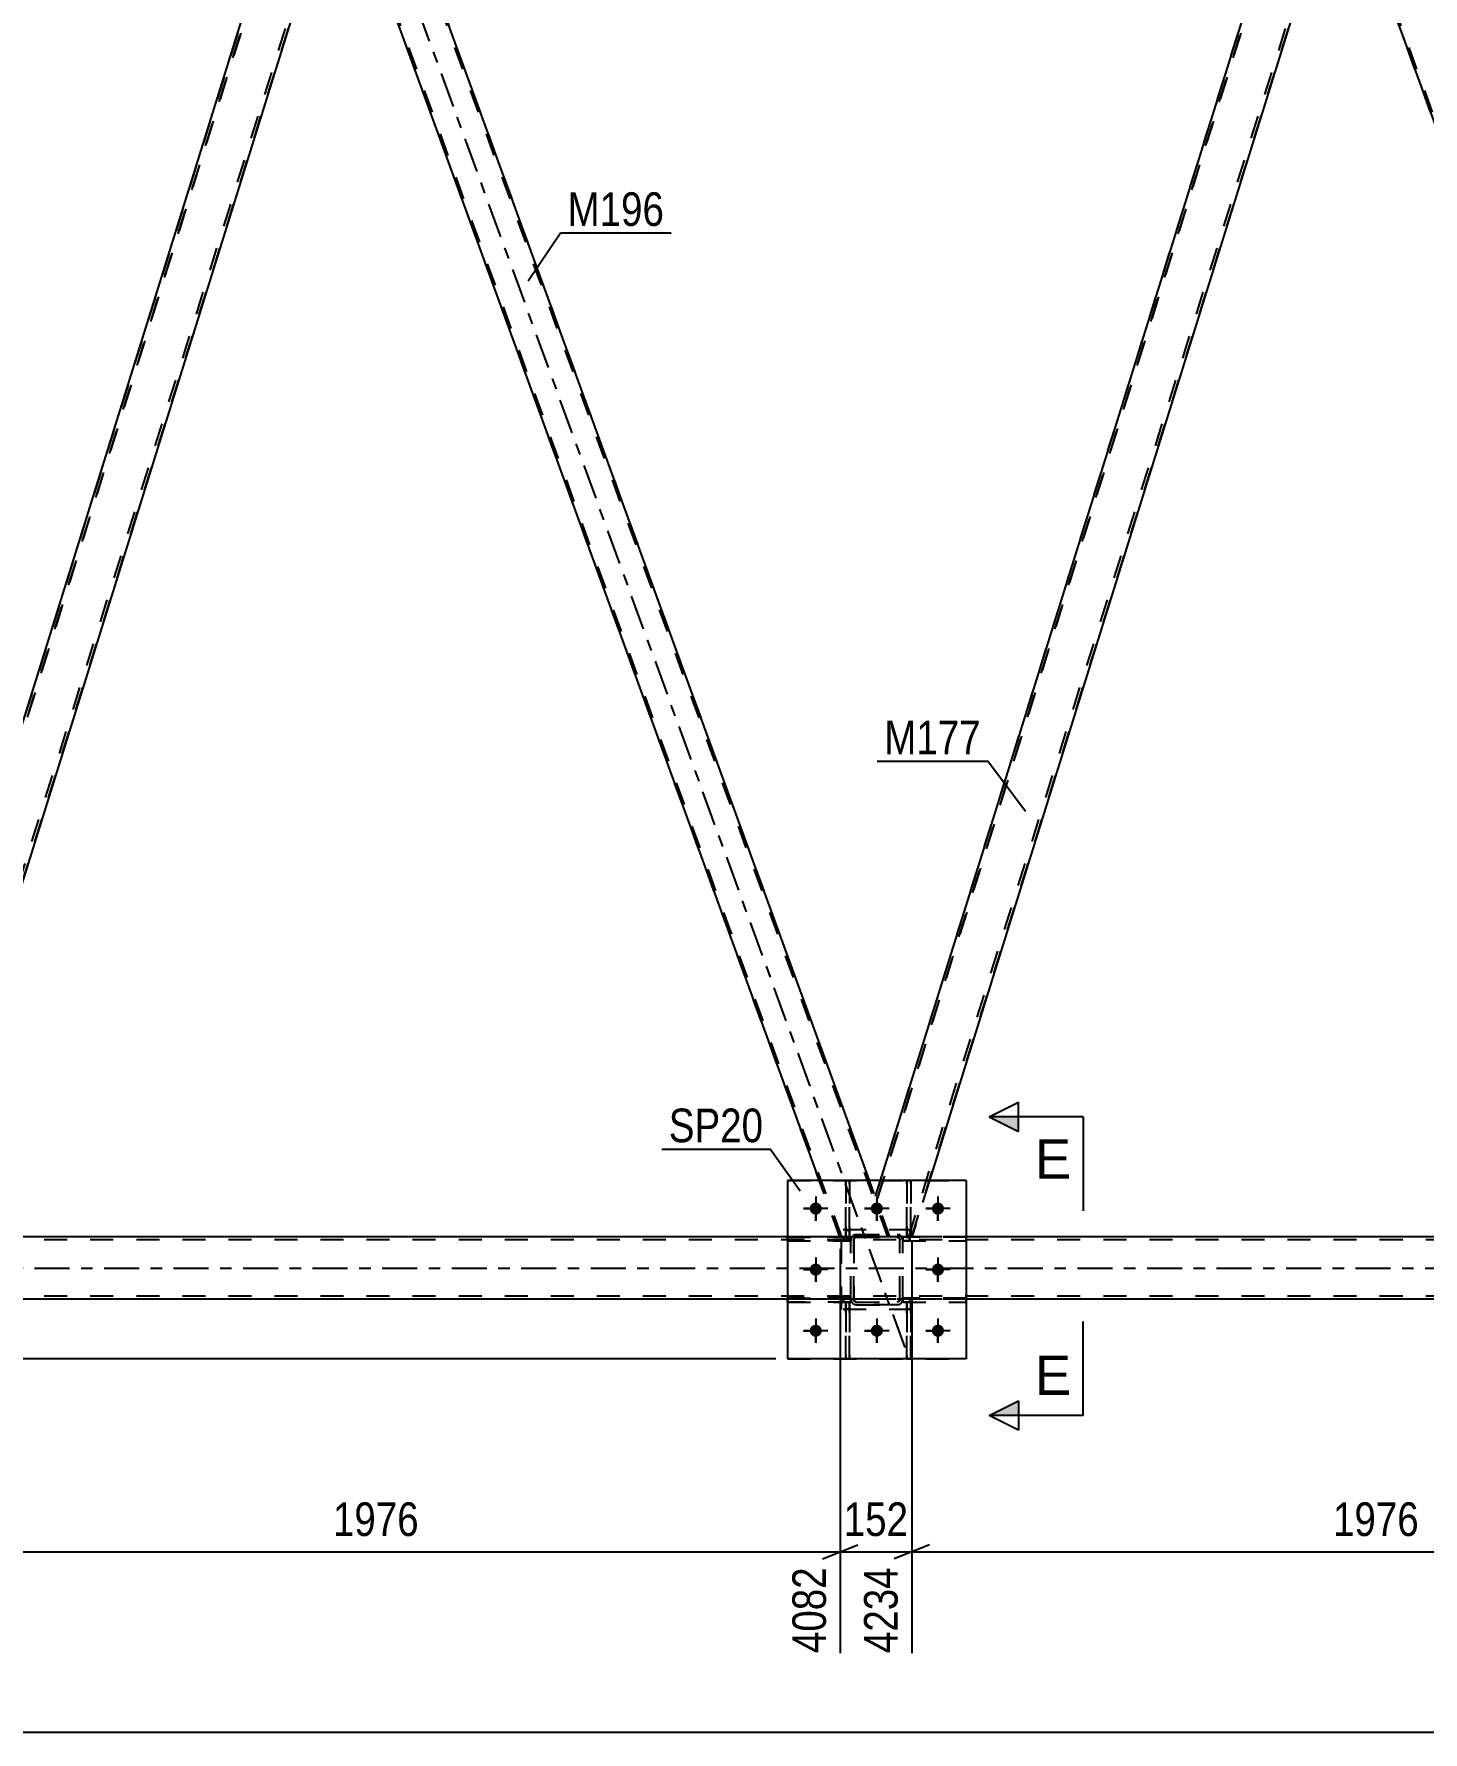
# Model space of a CAD drawing. Header units: millimetres. Extents: x 0 to 1757, y 0 to 560.
# Drawn here: x 1175.8 to 1294, y 261.4 to 406 of the extents above; entities that cross this region are included whole.
import ezdxf

# ---------------------------------------------------------------- set-up
doc = ezdxf.new("R2010")
doc.units = ezdxf.units.MM
doc.linetypes.add('DXK_LINE_DOT2', pattern=[3.9198, 1.9599, -1.9599])
doc.linetypes.add('DXK_LINE_DOT3', pattern=[5.9187, 2.979, -0.9799, 0.9799, -0.9799])
doc.styles.add('Arial', font='ARIAL.TTF', dxfattribs={"height": 0.2})
doc.styles.add('Arial Narrow', font='ARIALN.TTF', dxfattribs={"height": 0.2})

# ---------------------------------------------------------------- blocks, each defined once
blk = doc.blocks.new('Part-814276635-3735 - 3541')
at = {"color": 7, "linetype": 'DXK_LINE_DOT2'}
for p, q in [((1244.87, 298.05), (1244.87, 298.05)), ((1244.87, 298.05), (1244.87, 297.45)), ((1244.87, 293.22), (1244.87, 298.05)), ((1245.19, 298.05), (1244.87, 298.05)), ((1245.19, 297.45), (1245.19, 298.05)), ((1245.19, 293.22), (1245.19, 298.05)), ((1244.87, 297.45), (1244.87, 293.22)), ((1244.87, 297.45), (1245.19, 297.45)), ((1245.19, 293.22), (1245.19, 297.45)), ((1244.87, 293.22), (1245.19, 293.22))]:
    blk.add_line(p, q, dxfattribs=at)
blk = doc.blocks.new('Part-814276635-3892 - 3541')
at = {"color": 2, "linetype": 'Continuous'}
for p, q in [((1244.87, 308.42), (1244.87, 308.42)), ((1244.87, 308.42), (1245.19, 308.42)), ((1245.19, 308.42), (1245.19, 308.42))]:
    blk.add_line(p, q, dxfattribs=at)
at = {"color": 7, "linetype": 'DXK_LINE_DOT2'}
for p, q in [((1244.87, 304.17), (1244.87, 308.42)), ((1244.87, 308.42), (1244.87, 303.57)), ((1245.19, 304.17), (1245.19, 308.42)), ((1245.19, 308.42), (1245.19, 303.57)), ((1244.87, 303.57), (1244.87, 304.17)), ((1244.87, 304.17), (1245.19, 304.17)), ((1245.19, 304.17), (1245.19, 303.57)), ((1244.87, 303.57), (1244.87, 303.57)), ((1244.87, 303.57), (1245.19, 303.57))]:
    blk.add_line(p, q, dxfattribs=at)
blk = doc.blocks.new('Part-814276635-3767 - 3541')
at = {"color": 2, "linetype": 'Continuous'}
for p, q in [((1285.41, 424.82), (1285.39, 424.82)), ((1285.41, 424.82), (1289.3, 424.82)), ((1289.64, 424.82), (1289.3, 424.82)), ((1332.52, 307.02), (1289.64, 424.82)), ((1289.64, 424.82), (1289.64, 424.82)), ((1329.51, 303.6), (1286.92, 420.62))]:
    blk.add_line(p, q, dxfattribs=at)
at = {"color": 7, "linetype": 'DXK_LINE_DOT2'}
for p, q in [((1329.51, 303.6), (1285.39, 424.82)), ((1286.92, 420.62), (1285.39, 424.82)), ((1285.39, 424.82), (1285.39, 424.82)), ((1285.39, 424.82), (1285.39, 424.82)), ((1329.68, 303.6), (1285.56, 424.82)), ((1329.68, 303.6), (1285.56, 424.82)), ((1285.56, 424.82), (1285.56, 424.82)), ((1285.73, 424.82), (1285.73, 424.82)), ((1285.73, 424.82), (1285.73, 424.82)), ((1333.59, 303.6), (1289.47, 424.82)), ((1333.59, 303.6), (1289.47, 424.82)), ((1289.47, 424.82), (1289.47, 424.82)), ((1333.76, 303.6), (1289.64, 424.82)), ((1333.76, 303.6), (1332.52, 307.02)), ((1333.76, 303.6), (1329.51, 303.6))]:
    blk.add_line(p, q, dxfattribs=at)
blk = doc.blocks.new('Part-814276635-3772 - 3541')
at = {"color": 2, "linetype": 'Continuous'}
for p, q in [((1239.91, 303.6), (1081.11, 303.6)), ((1410.18, 303.6), (1255.11, 303.6)), ((1239.91, 298.32), (1081.11, 298.32)), ((1410.18, 298.32), (1255.11, 298.32))]:
    blk.add_line(p, q, dxfattribs=at)
at = {"color": 7, "linetype": 'DXK_LINE_DOT2'}
for p, q in [((1703.85, 303.6), (1081.11, 303.6)), ((1703.85, 303.36), (1081.11, 303.36)), ((1703.85, 303.36), (1081.11, 303.36)), ((1255.11, 303.6), (1239.91, 303.6)), ((1703.85, 298.56), (1081.11, 298.56)), ((1703.85, 298.56), (1081.11, 298.56)), ((1703.85, 298.32), (1081.11, 298.32)), ((1255.11, 298.32), (1239.91, 298.32))]:
    blk.add_line(p, q, dxfattribs=at)
at = {"color": 7, "linetype": 'DXK_LINE_DOT3'}
blk.add_line((1081.11, 300.96), (1703.85, 300.96), dxfattribs=at)
blk = doc.blocks.new('Part-814276635-3777 - 3541')
at = {"color": 7, "linetype": 'DXK_LINE_DOT2'}
for p, q in [((1250.51, 304.22), (1244.51, 304.22)), ((1244.51, 297.42), (1244.51, 304.22)), ((1250.51, 297.42), (1250.51, 304.22)), ((1250.51, 297.42), (1244.51, 297.42))]:
    blk.add_line(p, q, dxfattribs=at)
blk = doc.blocks.new('Bolt-814276635-3778 - 3541')
at = {"linetype": 'Continuous'}
for points in [[(1242.83, 306.02, -1), (1241.79, 306.02, -1)], [(1248.03, 306.02, -1), (1246.99, 306.02, -1)], [(1253.23, 306.02, -1), (1252.19, 306.02, -1)], [(1242.83, 300.82, -1), (1241.79, 300.82, -1)], [(1253.23, 300.82, -1), (1252.19, 300.82, -1)], [(1242.83, 295.62, -1), (1241.79, 295.62, -1)], [(1248.03, 295.62, -1), (1246.99, 295.62, -1)], [(1253.23, 295.62, -1), (1252.19, 295.62, -1)]]:
    blk.add_hatch(color=1, dxfattribs=at).paths.add_polyline_path(points)
at = {"color": 1, "linetype": 'Continuous'}
for p, q in [((1242.31, 307.06), (1242.31, 304.98)), ((1247.51, 307.06), (1247.51, 304.98)), ((1252.71, 307.06), (1252.71, 304.98)), ((1243.35, 306.02), (1241.27, 306.02)), ((1248.55, 306.02), (1246.47, 306.02)), ((1253.75, 306.02), (1251.67, 306.02)), ((1243.35, 300.82), (1241.27, 300.82)), ((1242.31, 301.86), (1242.31, 299.78)), ((1253.75, 300.82), (1251.67, 300.82)), ((1252.71, 301.86), (1252.71, 299.78)), ((1242.31, 296.66), (1242.31, 294.58)), ((1247.51, 296.66), (1247.51, 294.58)), ((1252.71, 296.66), (1252.71, 294.58)), ((1243.35, 295.62), (1241.27, 295.62)), ((1248.55, 295.62), (1246.47, 295.62)), ((1253.75, 295.62), (1251.67, 295.62))]:
    blk.add_line(p, q, dxfattribs=at)
blk = doc.blocks.new('Part-814276635-3908 - 3541')
at = {"color": 7, "linetype": 'DXK_LINE_DOT2'}
for p, q in [((1239.91, 308.42), (1255.11, 308.42)), ((1239.91, 308.42), (1239.91, 293.22)), ((1255.11, 308.42), (1255.11, 293.22)), ((1239.91, 293.22), (1255.11, 293.22))]:
    blk.add_line(p, q, dxfattribs=at)
blk = doc.blocks.new('Part-814276635-3783 - 3541')
at = {"color": 7, "linetype": 'DXK_LINE_DOT2'}
for p, q in [((1284.07, 424.82), (1247.37, 307.07)), ((1284.32, 424.82), (1247.5, 306.7)), ((1247.5, 306.7), (1284.32, 424.82)), ((1286.93, 420.57), (1285.39, 424.82)), ((1250.22, 303.6), (1286.8, 420.94)), ((1250.22, 303.6), (1286.8, 420.94)), ((1286.8, 420.94), (1286.8, 420.94)), ((1250.48, 303.6), (1286.93, 420.57)), ((1286.92, 420.62), (1286.93, 420.57)), ((1286.93, 420.57), (1286.93, 420.57)), ((1247.79, 308.42), (1247.37, 307.07)), ((1251.98, 308.42), (1250.48, 303.6)), ((1248.63, 303.6), (1247.37, 307.07)), ((1248.63, 303.6), (1247.37, 307.07)), ((1247.37, 307.07), (1247.37, 307.07)), ((1247.5, 306.7), (1247.5, 306.7)), ((1250.48, 303.6), (1248.63, 303.6))]:
    blk.add_line(p, q, dxfattribs=at)
at = {"color": 2, "linetype": 'Continuous'}
for p, q in [((1284.07, 424.82), (1247.79, 308.42)), ((1285.39, 424.82), (1284.07, 424.82)), ((1285.39, 424.82), (1286.92, 420.62)), ((1286.93, 420.57), (1251.98, 308.42))]:
    blk.add_line(p, q, dxfattribs=at)
blk = doc.blocks.new('Part-814276635-3788 - 3541')
at = {"color": 7, "linetype": 'DXK_LINE_DOT3'}
blk.add_line((1249.92, 294.2), (1198.96, 434.22), dxfattribs=at)
at = {"color": 2, "linetype": 'Continuous'}
for p, q in [((1200.28, 424.82), (1200.25, 424.82)), ((1200.28, 424.82), (1204.17, 424.82)), ((1204.51, 424.82), (1204.17, 424.82)), ((1246.88, 308.42), (1204.51, 424.82)), ((1204.51, 424.82), (1204.51, 424.82)), ((1242.62, 308.42), (1201.78, 420.62))]:
    blk.add_line(p, q, dxfattribs=at)
at = {"color": 7, "linetype": 'DXK_LINE_DOT2'}
for p, q in [((1244.37, 303.6), (1200.25, 424.82)), ((1201.78, 420.62), (1200.25, 424.82)), ((1200.25, 424.82), (1200.25, 424.82)), ((1200.25, 424.82), (1200.25, 424.82)), ((1244.54, 303.6), (1200.42, 424.82)), ((1244.54, 303.6), (1200.42, 424.82)), ((1200.42, 424.82), (1200.42, 424.82)), ((1200.59, 424.82), (1200.59, 424.82)), ((1200.59, 424.82), (1200.59, 424.82)), ((1248.46, 303.6), (1204.34, 424.82)), ((1248.46, 303.6), (1204.34, 424.82)), ((1204.34, 424.82), (1204.34, 424.82)), ((1248.63, 303.6), (1204.51, 424.82)), ((1244.37, 303.6), (1242.62, 308.42)), ((1248.63, 303.6), (1246.88, 308.42)), ((1248.63, 303.6), (1244.37, 303.6))]:
    blk.add_line(p, q, dxfattribs=at)
blk = doc.blocks.new('Part-814276635-3793 - 3541')
at = {"color": 2, "linetype": 'Continuous'}
for p, q in [((1162.23, 307.07), (1198.94, 424.82)), ((1200.25, 424.82), (1198.94, 424.82)), ((1201.78, 420.62), (1200.25, 424.82)), ((1201.8, 420.57), (1165.34, 303.6)), ((1163.5, 303.6), (1162.25, 307.02))]:
    blk.add_line(p, q, dxfattribs=at)
at = {"color": 7, "linetype": 'DXK_LINE_DOT2'}
for p, q in [((1198.94, 424.82), (1162.23, 307.07)), ((1199.19, 424.82), (1162.37, 306.7)), ((1162.37, 306.7), (1199.19, 424.82)), ((1201.8, 420.57), (1200.25, 424.82)), ((1165.09, 303.6), (1201.67, 420.94)), ((1165.09, 303.6), (1201.67, 420.94)), ((1201.67, 420.94), (1201.67, 420.94)), ((1165.34, 303.6), (1201.8, 420.57)), ((1201.78, 420.62), (1201.8, 420.57)), ((1201.8, 420.57), (1201.8, 420.57)), ((1163.5, 303.6), (1162.23, 307.07)), ((1162.23, 307.07), (1162.23, 307.07)), ((1162.23, 307.07), (1162.25, 307.02)), ((1162.37, 306.7), (1162.37, 306.7)), ((1165.34, 303.6), (1163.5, 303.6))]:
    blk.add_line(p, q, dxfattribs=at)
blk = doc.blocks.new('Part-814276635-3942 - 3541')
at = {"color": 7, "linetype": 'DXK_LINE_DOT2'}
for p, q in [((1239.91, 303.26), (1239.91, 303.58)), ((1239.91, 303.58), (1245.31, 303.58)), ((1245.31, 303.26), (1239.91, 303.26)), ((1244.71, 303.26), (1244.71, 303.58)), ((1244.71, 303.58), (1245.31, 303.58)), ((1244.71, 303.26), (1245.31, 303.26)), ((1245.31, 303.26), (1245.31, 303.58)), ((1245.31, 303.58), (1245.31, 303.26))]:
    blk.add_line(p, q, dxfattribs=at)
blk = doc.blocks.new('Part-814276635-3956 - 3541')
at = {"color": 7, "linetype": 'DXK_LINE_DOT2'}
for p, q in [((1245.19, 298.05), (1244.87, 298.05)), ((1244.87, 297.45), (1244.87, 298.05)), ((1244.87, 293.22), (1244.87, 298.05)), ((1245.19, 298.05), (1245.19, 298.05)), ((1245.19, 298.05), (1245.19, 297.45)), ((1245.19, 293.22), (1245.19, 298.05)), ((1245.19, 297.45), (1244.87, 297.45)), ((1244.87, 293.22), (1244.87, 297.45)), ((1245.19, 297.45), (1245.19, 293.22)), ((1245.19, 293.22), (1244.87, 293.22))]:
    blk.add_line(p, q, dxfattribs=at)
blk = doc.blocks.new('Part-814276635-3828 - 3541')
at = {"color": 7, "linetype": 'DXK_LINE_DOT2'}
for p, q in [((1250.51, 304.22), (1244.51, 304.22)), ((1244.51, 297.42), (1244.51, 304.22)), ((1250.51, 297.42), (1250.51, 304.22)), ((1250.51, 297.42), (1244.51, 297.42))]:
    blk.add_line(p, q, dxfattribs=at)
blk = doc.blocks.new('Part-814276635-3851 - 3541')
at = {"color": 7, "linetype": 'DXK_LINE_DOT2'}
for p, q in [((1250.07, 298.05), (1250.07, 298.05)), ((1250.07, 298.05), (1250.07, 297.45)), ((1250.07, 293.22), (1250.07, 298.05)), ((1250.39, 298.05), (1250.07, 298.05)), ((1250.39, 297.45), (1250.39, 298.05)), ((1250.39, 293.22), (1250.39, 298.05)), ((1250.07, 297.45), (1250.07, 293.22)), ((1250.07, 297.45), (1250.39, 297.45)), ((1250.39, 293.22), (1250.39, 297.45)), ((1250.07, 293.22), (1250.39, 293.22))]:
    blk.add_line(p, q, dxfattribs=at)
blk = doc.blocks.new('Part-814276635-3857 - 3541')
at = {"color": 7, "linetype": 'DXK_LINE_DOT2'}
for p, q in [((1250.39, 308.42), (1250.07, 308.42)), ((1250.07, 308.42), (1250.07, 304.17)), ((1250.07, 308.42), (1250.07, 303.57)), ((1250.39, 304.17), (1250.39, 308.42)), ((1250.39, 308.42), (1250.39, 303.57)), ((1250.39, 304.17), (1250.07, 304.17)), ((1250.07, 304.17), (1250.07, 303.57)), ((1250.39, 303.57), (1250.39, 304.17)), ((1250.39, 303.57), (1250.07, 303.57)), ((1250.39, 303.57), (1250.39, 303.57))]:
    blk.add_line(p, q, dxfattribs=at)
blk = doc.blocks.new('Part-814276635-3862 - 3541')
at = {"color": 7, "linetype": 'DXK_LINE_DOT2'}
for p, q in [((1249.71, 303.26), (1249.71, 303.58)), ((1255.11, 303.58), (1249.71, 303.58)), ((1249.71, 303.58), (1249.71, 303.26)), ((1250.31, 303.26), (1249.71, 303.26)), ((1249.71, 303.26), (1255.11, 303.26)), ((1250.31, 303.26), (1250.31, 303.58)), ((1255.11, 303.58), (1255.11, 303.26))]:
    blk.add_line(p, q, dxfattribs=at)
blk = doc.blocks.new('Part-814276635-3868 - 3541')
at = {"color": 7, "linetype": 'DXK_LINE_DOT2'}
for p, q in [((1250.39, 303.58), (1249.71, 303.58)), ((1249.71, 303.58), (1249.71, 303.26)), ((1249.71, 303.26), (1249.71, 303.58)), ((1249.71, 303.26), (1255.11, 303.26)), ((1255.11, 303.58), (1250.31, 303.58)), ((1250.31, 303.58), (1250.31, 303.26)), ((1255.11, 303.58), (1255.11, 303.26))]:
    blk.add_line(p, q, dxfattribs=at)
blk = doc.blocks.new('Part-814276635-3871 - 3541')
at = {"color": 7, "linetype": 'DXK_LINE_DOT2'}
for p, q in [((1255.11, 298.38), (1249.71, 298.38)), ((1249.71, 298.38), (1249.71, 298.06)), ((1249.71, 298.06), (1249.71, 298.38)), ((1249.71, 298.06), (1255.11, 298.06)), ((1250.31, 298.06), (1250.31, 298.38)), ((1255.11, 298.38), (1255.11, 298.06))]:
    blk.add_line(p, q, dxfattribs=at)
blk = doc.blocks.new('Part-814276635-3883 - 3541')
at = {"color": 7, "linetype": 'DXK_LINE_DOT2'}
for p, q in [((1249.71, 298.06), (1249.71, 298.38)), ((1250.31, 298.38), (1249.71, 298.38)), ((1249.71, 298.38), (1249.71, 298.06)), ((1255.11, 298.38), (1249.71, 298.38)), ((1250.31, 298.06), (1249.71, 298.06)), ((1249.71, 298.06), (1255.11, 298.06)), ((1250.31, 298.06), (1250.31, 298.38)), ((1255.11, 298.06), (1255.11, 298.38))]:
    blk.add_line(p, q, dxfattribs=at)
blk = doc.blocks.new('Part-814276635-3886 - 3541')
at = {"color": 7, "linetype": 'DXK_LINE_DOT2'}
for p, q in [((1245.31, 303.58), (1239.91, 303.58)), ((1239.91, 303.58), (1239.91, 303.26)), ((1239.91, 303.26), (1245.31, 303.26)), ((1245.31, 303.58), (1244.71, 303.58)), ((1244.71, 303.26), (1244.71, 303.58)), ((1245.31, 303.26), (1244.71, 303.26)), ((1245.31, 303.58), (1245.31, 303.26)), ((1245.31, 303.26), (1245.31, 303.58))]:
    blk.add_line(p, q, dxfattribs=at)
blk = doc.blocks.new('Part-814276635-3889 - 3541')
at = {"color": 7, "linetype": 'DXK_LINE_DOT2'}
for p, q in [((1245.31, 298.38), (1239.91, 298.38)), ((1239.91, 298.38), (1239.91, 298.06)), ((1239.91, 298.06), (1245.31, 298.06)), ((1245.31, 298.38), (1244.71, 298.38)), ((1244.71, 298.06), (1244.71, 298.38)), ((1245.31, 298.06), (1244.71, 298.06)), ((1245.31, 298.38), (1245.31, 298.06)), ((1245.31, 298.06), (1245.31, 298.38))]:
    blk.add_line(p, q, dxfattribs=at)
blk = doc.blocks.new('Part-814276635-3901 - 3541')
at = {"color": 7, "linetype": 'DXK_LINE_DOT2'}
for p, q in [((1250.39, 298.05), (1250.07, 298.05)), ((1250.07, 297.45), (1250.07, 298.05)), ((1250.07, 293.22), (1250.07, 298.05)), ((1250.39, 298.05), (1250.39, 298.05)), ((1250.39, 298.05), (1250.39, 297.45)), ((1250.39, 293.22), (1250.39, 298.05)), ((1250.39, 297.45), (1250.07, 297.45)), ((1250.07, 293.22), (1250.07, 297.45)), ((1250.39, 297.45), (1250.39, 293.22)), ((1250.39, 293.22), (1250.07, 293.22))]:
    blk.add_line(p, q, dxfattribs=at)
blk = doc.blocks.new('Part-814276635-3907 - 3541')
at = {"color": 2, "linetype": 'Continuous'}
for p, q in [((1255.11, 308.42), (1239.91, 308.42)), ((1239.91, 308.42), (1239.91, 293.22)), ((1255.11, 308.42), (1255.11, 293.22)), ((1255.11, 293.22), (1239.91, 293.22))]:
    blk.add_line(p, q, dxfattribs=at)
blk = doc.blocks.new('Part-814276635-3909 - 3541')
at = {"color": 7, "linetype": 'DXK_LINE_DOT2'}
for p, q in [((1245.61, 303.78), (1245.79, 303.82)), ((1245.79, 303.82), (1245.61, 303.78)), ((1245.79, 303.82), (1249.23, 303.82)), ((1245.79, 303.82), (1245.79, 303.82)), ((1245.79, 303.82), (1249.23, 303.82)), ((1249.23, 303.82), (1249.23, 303.82)), ((1249.23, 303.82), (1249.42, 303.78)), ((1249.42, 303.78), (1249.23, 303.82)), ((1245.31, 303.34), (1245.35, 303.52)), ((1245.35, 303.52), (1245.31, 303.34)), ((1245.31, 298.3), (1245.31, 303.34)), ((1245.31, 303.34), (1245.31, 303.34)), ((1245.31, 298.3), (1245.31, 303.34)), ((1245.55, 303.34), (1245.57, 303.43)), ((1245.57, 303.43), (1245.55, 303.34)), ((1245.55, 298.3), (1245.55, 303.34)), ((1245.55, 303.34), (1245.55, 303.34)), ((1245.55, 303.34), (1245.55, 298.3)), ((1245.57, 303.43), (1245.62, 303.51)), ((1245.62, 303.51), (1245.57, 303.43)), ((1245.62, 303.51), (1245.7, 303.56)), ((1245.7, 303.56), (1245.62, 303.51)), ((1245.79, 303.58), (1245.7, 303.56)), ((1245.79, 303.58), (1249.23, 303.58)), ((1245.79, 303.58), (1245.79, 303.58)), ((1245.79, 303.58), (1249.23, 303.58)), ((1249.23, 303.58), (1249.23, 303.58)), ((1249.23, 303.58), (1249.33, 303.56)), ((1249.33, 303.56), (1249.23, 303.58)), ((1249.33, 303.56), (1249.4, 303.51)), ((1249.4, 303.51), (1249.33, 303.56)), ((1249.4, 303.51), (1249.46, 303.43)), ((1249.46, 303.43), (1249.4, 303.51)), ((1249.46, 303.43), (1249.47, 303.34)), ((1249.47, 303.34), (1249.46, 303.43)), ((1249.47, 298.3), (1249.47, 303.34)), ((1249.47, 303.34), (1249.47, 303.34)), ((1249.47, 298.3), (1249.47, 303.34)), ((1249.68, 303.52), (1249.71, 303.34)), ((1249.71, 303.34), (1249.68, 303.52)), ((1249.71, 298.3), (1249.71, 303.34)), ((1249.71, 303.34), (1249.71, 303.34)), ((1249.71, 298.3), (1249.71, 303.34)), ((1245.31, 298.3), (1245.31, 298.3)), ((1245.35, 298.11), (1245.31, 298.3)), ((1245.31, 298.3), (1245.35, 298.11)), ((1245.55, 298.3), (1245.55, 298.3)), ((1245.57, 298.2), (1245.55, 298.3)), ((1245.55, 298.3), (1245.57, 298.2)), ((1245.62, 298.13), (1245.57, 298.2)), ((1245.57, 298.2), (1245.62, 298.13)), ((1245.7, 298.07), (1245.62, 298.13)), ((1245.62, 298.13), (1245.7, 298.07)), ((1245.79, 298.06), (1245.7, 298.07)), ((1245.7, 298.07), (1245.79, 298.06)), ((1245.79, 298.06), (1249.23, 298.06)), ((1245.79, 298.06), (1245.79, 298.06)), ((1245.79, 298.06), (1249.23, 298.06)), ((1249.33, 298.07), (1249.23, 298.06)), ((1249.23, 298.06), (1249.23, 298.06)), ((1249.4, 298.13), (1249.33, 298.07)), ((1249.33, 298.07), (1249.4, 298.13)), ((1249.46, 298.2), (1249.4, 298.13)), ((1249.4, 298.13), (1249.46, 298.2)), ((1249.47, 298.3), (1249.46, 298.2)), ((1249.46, 298.2), (1249.47, 298.3)), ((1249.47, 298.3), (1249.47, 298.3)), ((1249.71, 298.3), (1249.68, 298.11)), ((1249.68, 298.11), (1249.71, 298.3)), ((1249.71, 298.3), (1249.71, 298.3)), ((1245.79, 297.82), (1245.61, 297.85)), ((1245.61, 297.85), (1245.79, 297.82)), ((1245.79, 297.82), (1249.23, 297.82)), ((1245.79, 297.82), (1245.79, 297.82)), ((1249.23, 297.82), (1245.79, 297.82)), ((1249.42, 297.85), (1249.23, 297.82)), ((1249.23, 297.82), (1249.42, 297.85)), ((1249.23, 297.82), (1249.23, 297.82))]:
    blk.add_line(p, q, dxfattribs=at)
at = {"color": 7, "linetype": 'DXK_LINE_DOT3'}
blk.add_line((1247.51, 300.82), (1247.51, 300.82), dxfattribs=at)
at = {"color": 7, "linetype": 'DXK_LINE_DOT2'}
for centre, start, end in [((1245.79, 303.34), 112.5, 157.5), ((1245.79, 303.34), 112.5, 157.5), ((1249.23, 303.34), 22.5, 67.5), ((1249.23, 303.34), 22.5, 67.5), ((1245.79, 298.3), 202.5, 247.5), ((1245.79, 298.3), 202.5, 247.5), ((1249.23, 298.3), 292.5, 337.5), ((1249.23, 298.3), 292.5, 337.5)]:
    blk.add_arc(centre, 0.48, start, end, dxfattribs=at)
blk = doc.blocks.new('Part-814276635-3912 - 3541')
at = {"color": 7, "linetype": 'DXK_LINE_DOT2'}
for p, q in [((1245.19, 308.42), (1244.87, 308.42)), ((1244.87, 308.42), (1244.87, 304.17)), ((1244.87, 308.42), (1244.87, 303.57)), ((1245.19, 304.17), (1245.19, 308.42)), ((1245.19, 308.42), (1245.19, 303.57)), ((1245.19, 304.17), (1244.87, 304.17)), ((1244.87, 304.17), (1244.87, 303.57)), ((1245.19, 303.57), (1245.19, 304.17)), ((1245.19, 303.57), (1244.87, 303.57)), ((1245.19, 303.57), (1245.19, 303.57))]:
    blk.add_line(p, q, dxfattribs=at)
blk = doc.blocks.new('Part-814276635-3939 - 3541')
at = {"color": 7, "linetype": 'DXK_LINE_DOT2'}
for p, q in [((1245.61, 303.78), (1245.79, 303.82)), ((1245.79, 303.82), (1245.61, 303.78)), ((1245.79, 303.82), (1249.23, 303.82)), ((1245.79, 303.82), (1245.79, 303.82)), ((1245.79, 303.82), (1249.23, 303.82)), ((1249.23, 303.82), (1249.23, 303.82)), ((1249.23, 303.82), (1249.42, 303.78)), ((1249.42, 303.78), (1249.23, 303.82)), ((1245.31, 303.34), (1245.35, 303.52)), ((1245.35, 303.52), (1245.31, 303.34)), ((1245.31, 298.3), (1245.31, 303.34)), ((1245.31, 303.34), (1245.31, 303.34)), ((1245.31, 298.3), (1245.31, 303.34)), ((1245.55, 303.34), (1245.57, 303.43)), ((1245.57, 303.43), (1245.55, 303.34)), ((1245.55, 298.3), (1245.55, 303.34)), ((1245.55, 303.34), (1245.55, 303.34)), ((1245.55, 303.34), (1245.55, 298.3)), ((1245.57, 303.43), (1245.62, 303.51)), ((1245.62, 303.51), (1245.57, 303.43)), ((1245.62, 303.51), (1245.7, 303.56)), ((1245.7, 303.56), (1245.62, 303.51)), ((1245.79, 303.58), (1245.7, 303.56)), ((1245.79, 303.58), (1249.23, 303.58)), ((1245.79, 303.58), (1245.79, 303.58)), ((1245.79, 303.58), (1249.23, 303.58)), ((1249.23, 303.58), (1249.23, 303.58)), ((1249.23, 303.58), (1249.33, 303.56)), ((1249.33, 303.56), (1249.23, 303.58)), ((1249.33, 303.56), (1249.4, 303.51)), ((1249.4, 303.51), (1249.33, 303.56)), ((1249.4, 303.51), (1249.46, 303.43)), ((1249.46, 303.43), (1249.4, 303.51)), ((1249.46, 303.43), (1249.47, 303.34)), ((1249.47, 303.34), (1249.46, 303.43)), ((1249.47, 298.3), (1249.47, 303.34)), ((1249.47, 303.34), (1249.47, 303.34)), ((1249.47, 298.3), (1249.47, 303.34)), ((1249.68, 303.52), (1249.71, 303.34)), ((1249.71, 303.34), (1249.68, 303.52)), ((1249.71, 298.3), (1249.71, 303.34)), ((1249.71, 303.34), (1249.71, 303.34)), ((1249.71, 298.3), (1249.71, 303.34)), ((1245.31, 298.3), (1245.31, 298.3)), ((1245.35, 298.11), (1245.31, 298.3)), ((1245.31, 298.3), (1245.35, 298.11)), ((1245.55, 298.3), (1245.55, 298.3)), ((1245.57, 298.2), (1245.55, 298.3)), ((1245.55, 298.3), (1245.57, 298.2)), ((1245.62, 298.13), (1245.57, 298.2)), ((1245.57, 298.2), (1245.62, 298.13)), ((1245.7, 298.07), (1245.62, 298.13)), ((1245.62, 298.13), (1245.7, 298.07)), ((1245.79, 298.06), (1245.7, 298.07)), ((1245.7, 298.07), (1245.79, 298.06)), ((1245.79, 298.06), (1249.23, 298.06)), ((1245.79, 298.06), (1245.79, 298.06)), ((1245.79, 298.06), (1249.23, 298.06)), ((1249.33, 298.07), (1249.23, 298.06)), ((1249.23, 298.06), (1249.23, 298.06)), ((1249.4, 298.13), (1249.33, 298.07)), ((1249.33, 298.07), (1249.4, 298.13)), ((1249.46, 298.2), (1249.4, 298.13)), ((1249.4, 298.13), (1249.46, 298.2)), ((1249.47, 298.3), (1249.46, 298.2)), ((1249.46, 298.2), (1249.47, 298.3)), ((1249.47, 298.3), (1249.47, 298.3)), ((1249.71, 298.3), (1249.68, 298.11)), ((1249.68, 298.11), (1249.71, 298.3)), ((1249.71, 298.3), (1249.71, 298.3)), ((1245.79, 297.82), (1245.61, 297.85)), ((1245.61, 297.85), (1245.79, 297.82)), ((1245.79, 297.82), (1249.23, 297.82)), ((1245.79, 297.82), (1245.79, 297.82)), ((1249.23, 297.82), (1245.79, 297.82)), ((1249.42, 297.85), (1249.23, 297.82)), ((1249.23, 297.82), (1249.42, 297.85)), ((1249.23, 297.82), (1249.23, 297.82))]:
    blk.add_line(p, q, dxfattribs=at)
at = {"color": 7, "linetype": 'DXK_LINE_DOT3'}
blk.add_line((1247.51, 300.82), (1247.51, 300.82), dxfattribs=at)
at = {"color": 7, "linetype": 'DXK_LINE_DOT2'}
for centre, start, end in [((1245.79, 303.34), 112.5, 157.5), ((1245.79, 303.34), 112.5, 157.5), ((1249.23, 303.34), 22.5, 67.5), ((1249.23, 303.34), 22.5, 67.5), ((1245.79, 298.3), 202.5, 247.5), ((1245.79, 298.3), 202.5, 247.5), ((1249.23, 298.3), 292.5, 337.5), ((1249.23, 298.3), 292.5, 337.5)]:
    blk.add_arc(centre, 0.48, start, end, dxfattribs=at)
blk = doc.blocks.new('Part-814276635-3943 - 3541')
at = {"color": 7, "linetype": 'DXK_LINE_DOT2'}
for p, q in [((1239.91, 298.06), (1239.91, 298.38)), ((1239.91, 298.38), (1245.31, 298.38)), ((1245.31, 298.06), (1239.91, 298.06)), ((1244.71, 298.06), (1244.71, 298.38)), ((1244.71, 298.38), (1245.31, 298.38)), ((1244.71, 298.06), (1245.31, 298.06)), ((1245.31, 298.06), (1245.31, 298.38)), ((1245.31, 298.38), (1245.31, 298.06))]:
    blk.add_line(p, q, dxfattribs=at)
blk = doc.blocks.new('Part-814276635-3959 - 3541')
at = {"color": 2, "linetype": 'Continuous'}
for p, q in [((1250.07, 308.42), (1250.07, 308.42)), ((1250.07, 308.42), (1250.39, 308.42)), ((1250.39, 308.42), (1250.39, 308.42))]:
    blk.add_line(p, q, dxfattribs=at)
at = {"color": 7, "linetype": 'DXK_LINE_DOT2'}
for p, q in [((1250.07, 304.17), (1250.07, 308.42)), ((1250.07, 308.42), (1250.07, 303.57)), ((1250.39, 304.17), (1250.39, 308.42)), ((1250.39, 308.42), (1250.39, 303.57)), ((1250.07, 303.57), (1250.07, 304.17)), ((1250.07, 304.17), (1250.39, 304.17)), ((1250.39, 304.17), (1250.39, 303.57)), ((1250.07, 303.57), (1250.07, 303.57)), ((1250.07, 303.57), (1250.39, 303.57))]:
    blk.add_line(p, q, dxfattribs=at)
blk = doc.blocks.new('Bolt-814276635-3980 - 3541')
at = {"color": 1, "linetype": 'Continuous'}
for p, q in [((1242.31, 307.06), (1242.31, 306.36)), ((1247.51, 307.06), (1247.51, 306.36)), ((1252.71, 307.06), (1252.71, 306.36)), ((1241.27, 306.02), (1241.97, 306.02)), ((1242.31, 304.98), (1242.31, 305.67)), ((1243.35, 306.02), (1242.66, 306.02)), ((1246.47, 306.02), (1247.17, 306.02)), ((1247.51, 304.98), (1247.51, 305.67)), ((1248.55, 306.02), (1247.86, 306.02)), ((1251.67, 306.02), (1252.37, 306.02)), ((1252.71, 304.98), (1252.71, 305.67)), ((1253.75, 306.02), (1253.06, 306.02)), ((1241.27, 300.82), (1241.97, 300.82)), ((1242.31, 301.86), (1242.31, 301.16)), ((1243.35, 300.82), (1242.66, 300.82)), ((1251.67, 300.82), (1252.37, 300.82)), ((1252.71, 301.86), (1252.71, 301.16)), ((1253.75, 300.82), (1253.06, 300.82)), ((1242.31, 299.78), (1242.31, 300.47)), ((1252.71, 299.78), (1252.71, 300.47)), ((1242.31, 296.66), (1242.31, 295.96)), ((1247.51, 296.66), (1247.51, 295.96)), ((1252.71, 296.66), (1252.71, 295.96)), ((1241.27, 295.62), (1241.97, 295.62)), ((1242.31, 294.58), (1242.31, 295.27)), ((1243.35, 295.62), (1242.66, 295.62)), ((1246.47, 295.62), (1247.17, 295.62)), ((1247.51, 294.58), (1247.51, 295.27)), ((1248.55, 295.62), (1247.86, 295.62)), ((1251.67, 295.62), (1252.37, 295.62)), ((1252.71, 294.58), (1252.71, 295.27)), ((1253.75, 295.62), (1253.06, 295.62))]:
    blk.add_line(p, q, dxfattribs=at)
blk = doc.blocks.new('StraightDimension-814276635-4420 - 3541')
at = {"color": 7, "linetype": 'Continuous'}
for p, q in [((1244.38, 302.58), (1244.38, 268.17)), ((1250.48, 302.6), (1250.48, 268.17)), ((1242.88, 276.19), (1245.88, 277.39)), ((1244.38, 276.79), (1250.48, 276.79)), ((1251.98, 277.39), (1248.98, 276.19))]:
    blk.add_line(p, q, dxfattribs=at)
at = {"color": 0}
blk.add_wipeout([(1250.77, 277.54), (1250.77, 281.74), (1244.09, 281.74), (1244.09, 277.54)], dxfattribs=at)
at = {"color": 0, "linetype": 'Continuous'}
blk.add_wipeout([(1249.88, 276.09), (1245.68, 276.09), (1245.68, 267.57), (1249.88, 267.57)], dxfattribs=at)
at = {"color": 3, "style": 'Arial Narrow'}
blk.add_text('152', height=2.863, dxfattribs=at).set_placement((1244.69, 278.14))
at = {"color": 3, "linetype": 'Continuous', "style": 'Arial Narrow'}
blk.add_text('4234', height=2.863, rotation=90.0002, dxfattribs=at).set_placement((1249.28, 268.17))
blk = doc.blocks.new('StraightDimension-814276635-4162 - 3541')
at = {"color": 7, "linetype": 'Continuous'}
for p, q in [((1025.94, 431.82), (1024.74, 434.82)), ((1033.89, 433.32), (1022.49, 433.32)), ((1025.34, 293.22), (1025.34, 433.32)), ((1024.74, 294.72), (1025.94, 291.72)), ((1238.91, 293.22), (1022.49, 293.22))]:
    blk.add_line(p, q, dxfattribs=at)
at = {"color": 0}
blk.add_wipeout([(1024.59, 367.52), (1020.39, 367.52), (1020.39, 359.01), (1024.59, 359.01)], dxfattribs=at)
at = {"color": 3, "style": 'Arial Narrow'}
blk.add_text('3503', height=2.863, rotation=90.0002, dxfattribs=at).set_placement((1023.99, 359.61))
blk = doc.blocks.new('StraightDimension-814276635-4181 - 3541')
at = {"color": 7, "linetype": 'Continuous'}
for p, q in [((1165.34, 302.6), (1165.34, 268.17)), ((1244.38, 302.58), (1244.38, 268.17)), ((1166.84, 277.39), (1163.84, 276.19)), ((1165.34, 276.79), (1244.38, 276.79)), ((1242.88, 276.19), (1245.88, 277.39))]:
    blk.add_line(p, q, dxfattribs=at)
at = {"color": 0}
blk.add_wipeout([(1209.12, 277.54), (1209.12, 281.74), (1200.61, 281.74), (1200.61, 277.54)], dxfattribs=at)
at = {"color": 3, "style": 'Arial Narrow'}
blk.add_text('1976', height=2.863, dxfattribs=at).set_placement((1201.21, 278.14))
at = {"color": 0, "linetype": 'Continuous'}
blk.add_wipeout([(1243.78, 276.09), (1239.58, 276.09), (1239.58, 267.57), (1243.78, 267.57)], dxfattribs=at)
at = {"color": 3, "linetype": 'Continuous', "style": 'Arial Narrow'}
blk.add_text('4082', height=2.863, rotation=90.0002, dxfattribs=at).set_placement((1243.18, 268.17))
blk = doc.blocks.new('StraightDimension-814276635-4401 - 3541')
at = {"color": 7, "linetype": 'Continuous'}
for p, q in [((1250.48, 302.6), (1250.48, 268.17)), ((1329.51, 302.6), (1329.51, 268.17)), ((1251.98, 277.39), (1248.98, 276.19)), ((1250.48, 276.79), (1329.51, 276.79)), ((1328.01, 276.19), (1331.01, 277.39))]:
    blk.add_line(p, q, dxfattribs=at)
at = {"color": 0}
blk.add_wipeout([(1294.25, 277.54), (1294.25, 281.74), (1285.74, 281.74), (1285.74, 277.54)], dxfattribs=at)
at = {"color": 3, "style": 'Arial Narrow'}
blk.add_text('1976', height=2.863, dxfattribs=at).set_placement((1286.34, 278.14))
at = {"color": 0, "linetype": 'Continuous'}
blk.add_wipeout([(1328.91, 276.09), (1324.71, 276.09), (1324.71, 267.57), (1328.91, 267.57)], dxfattribs=at)
at = {"color": 3, "linetype": 'Continuous', "style": 'Arial Narrow'}
blk.add_text('6210', height=2.863, rotation=90.0002, dxfattribs=at).set_placement((1328.31, 268.17))
blk = doc.blocks.new('StraightDimension-814276635-4445 - 3541')
at = {"color": 7, "linetype": 'Continuous'}
blk.add_line((1034.89, 261.45), (1722.07, 261.45), dxfattribs=at)
blk = doc.blocks.new('Mark-814276635-3779 - 3541')
at = {"color": 0}
blk.add_wipeout([(1256.36, 344.71), (1256.36, 347.71), (1248.14, 347.71), (1248.14, 344.71)], dxfattribs=at)
blk.add_wipeout([(1256.36, 344.71), (1256.36, 347.71), (1248.14, 347.71), (1248.14, 344.71)], dxfattribs=at)
at = {"color": 30, "linetype": 'Continuous'}
for p in [(1247.54, 344.11), (1260.16, 339.83)]:
    blk.add_line(p, (1256.96, 344.11), dxfattribs=at)
at = {"color": 3, "style": 'Arial Narrow'}
blk.add_text('M177', height=2.863, dxfattribs=at).set_placement((1248.14, 344.71))
blk = doc.blocks.new('Mark-814276635-3784 - 3541')
at = {"color": 0}
blk.add_wipeout([(1229.41, 389.69), (1229.41, 392.69), (1221.18, 392.69), (1221.18, 389.69)], dxfattribs=at)
blk.add_wipeout([(1229.41, 389.69), (1229.41, 392.69), (1221.18, 392.69), (1221.18, 389.69)], dxfattribs=at)
at = {"color": 30, "linetype": 'Continuous'}
for p, q in [((1217.82, 385.01), (1220.58, 389.09)), ((1220.58, 389.09), (1230.01, 389.09))]:
    blk.add_line(p, q, dxfattribs=at)
at = {"color": 3, "style": 'Arial Narrow'}
blk.add_text('M196', height=2.863, dxfattribs=at).set_placement((1221.18, 389.69))
blk = doc.blocks.new('Mark-814276635-3903 - 3541')
at = {"color": 0}
blk.add_wipeout([(1237.84, 311.67), (1237.84, 314.67), (1229.8, 314.67), (1229.8, 311.67)], dxfattribs=at)
blk.add_wipeout([(1237.84, 311.67), (1237.84, 314.67), (1229.8, 314.67), (1229.8, 311.67)], dxfattribs=at)
at = {"color": 30, "linetype": 'Continuous'}
for p in [(1229.2, 311.07), (1240.97, 307.49)]:
    blk.add_line(p, (1238.44, 311.07), dxfattribs=at)
at = {"color": 3, "style": 'Arial Narrow'}
blk.add_text('SP20', height=2.863, dxfattribs=at).set_placement((1229.8, 311.67))
blk = doc.blocks.new('SectionMark-814276635-4984 - 3541')
at = {"linetype": 'Continuous'}
for points in [[(1259.56, 313.83), (1259.56, 312.58), (1257.06, 313.83)], [(1259.56, 289.66), (1259.56, 288.41), (1257.06, 288.41)]]:
    blk.add_hatch(color=6, dxfattribs=at).paths.add_polyline_path(points)
at = {"color": 6, "linetype": 'Continuous'}
for p, q in [((1257.06, 313.83), (1259.56, 315.08)), ((1265.06, 313.83), (1257.06, 313.83)), ((1257.06, 313.83), (1259.56, 312.58)), ((1259.56, 312.58), (1259.56, 315.08)), ((1265.06, 313.83), (1265.06, 305.83)), ((1265.06, 288.41), (1265.06, 296.41)), ((1257.06, 288.41), (1259.56, 289.66)), ((1259.56, 289.66), (1259.56, 287.16)), ((1265.06, 288.41), (1257.06, 288.41)), ((1259.56, 287.16), (1257.06, 288.41))]:
    blk.add_line(p, q, dxfattribs=at)
at = {"color": 0, "linetype": 'Continuous'}
for points in [[(1264.06, 308.58), (1264.06, 312.08), (1260.95, 312.08), (1260.95, 308.58)], [(1264.06, 290.16), (1264.06, 293.66), (1260.95, 293.66), (1260.95, 290.16)]]:
    blk.add_wipeout(points, dxfattribs=at)
at = {"color": 3, "linetype": 'Continuous', "style": 'Arial'}
for p in [(1260.95, 308.58), (1260.95, 290.16)]:
    blk.add_text('E', height=3.34, dxfattribs=at).set_placement(p)

msp = doc.modelspace()

# ---------------------------------------------------------------- block references
for name in ['Part-814276635-3788 - 3541', 'Part-814276635-3793 - 3541', 'Part-814276635-3783 - 3541', 'Part-814276635-3767 - 3541', 'Part-814276635-3908 - 3541', 'Part-814276635-3907 - 3541', 'Part-814276635-3892 - 3541', 'Part-814276635-3912 - 3541', 'Part-814276635-3857 - 3541', 'Part-814276635-3959 - 3541', 'Bolt-814276635-3778 - 3541', 'Bolt-814276635-3980 - 3541', 'Part-814276635-3777 - 3541', 'Part-814276635-3828 - 3541', 'Part-814276635-3909 - 3541', 'Part-814276635-3939 - 3541', 'Part-814276635-3772 - 3541', 'Part-814276635-3942 - 3541', 'Part-814276635-3886 - 3541', 'Part-814276635-3862 - 3541', 'Part-814276635-3868 - 3541', 'Part-814276635-3889 - 3541', 'Part-814276635-3943 - 3541', 'Part-814276635-3735 - 3541', 'Part-814276635-3956 - 3541', 'Part-814276635-3871 - 3541', 'Part-814276635-3883 - 3541', 'Part-814276635-3851 - 3541', 'Part-814276635-3901 - 3541']:
    msp.add_blockref(name, (0, 0))

# ---------------------------------------------------------------- next in the draw order: block references
for name in ['StraightDimension-814276635-4162 - 3541', 'StraightDimension-814276635-4420 - 3541']:
    msp.add_blockref(name, (0, 0))

# ---------------------------------------------------------------- next in the draw order: block references
for name in ['StraightDimension-814276635-4181 - 3541', 'StraightDimension-814276635-4401 - 3541']:
    msp.add_blockref(name, (0, 0))

# ---------------------------------------------------------------- next in the draw order: block references
msp.add_blockref('StraightDimension-814276635-4445 - 3541', (0, 0))

# ---------------------------------------------------------------- next in the draw order: block references
for name in ['Mark-814276635-3784 - 3541', 'Mark-814276635-3779 - 3541', 'Mark-814276635-3903 - 3541', 'SectionMark-814276635-4984 - 3541']:
    msp.add_blockref(name, (0, 0))

doc.saveas('drawing.dxf')
